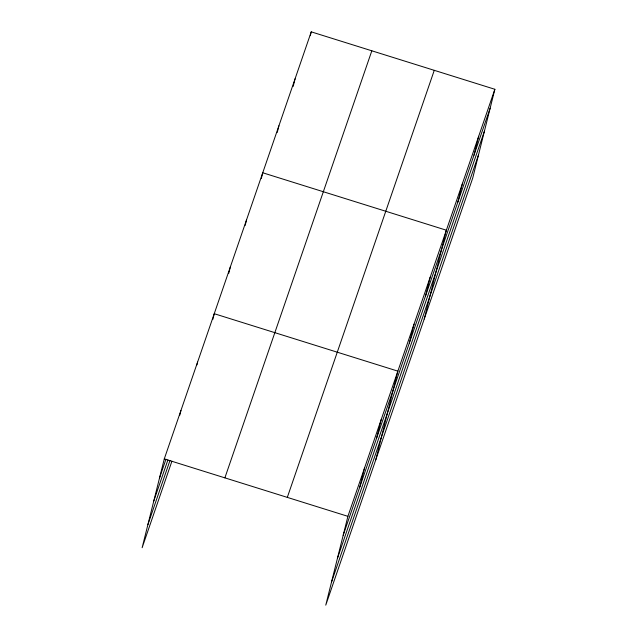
<?xml version="1.0" encoding="UTF-8"?>
<svg xmlns="http://www.w3.org/2000/svg" width="637" height="637" viewBox="0 0 637 637"><rect width="100%" height="100%" fill="white"/><g stroke="black" fill="none" stroke-linecap="round" stroke-linejoin="round"><path stroke-width="0.96" d="M494.861 89.284L347.906 516.336L325.762 605.15L472.718 178.097L494.861 89.284L311.238 31.85L164.282 458.903L142.139 547.716L171.926 461.156M179.761 415.236L180.94 410.507M196.889 364.945L197.597 362.111M212.83 319.384L214.247 313.707L397.87 371.14L375.726 459.954M228.763 273.353L230.411 266.728M245.165 225.434L246.583 219.757M261.329 178.456L262.747 172.778L446.362 230.212L424.218 319.026M277.254 132.424L278.91 125.8M293.187 86.393L295.074 78.829M310.299 35.632L311.238 31.85M359.841 486.859L364.555 467.94M376.499 438.463L381.213 419.536M409.312 343.088L414.034 324.161M425.484 296.109L430.198 277.191M457.812 202.16L462.526 183.233M473.976 155.181L478.698 136.262M159.569 477.83L165.97 459.213M153.82 500.889L167.905 459.938M147.888 524.657L169.991 460.432M224.877 477.861L371.833 50.801M287.311 497.386L434.267 70.333M343.184 535.263L490.14 108.202M337.435 558.323L484.391 131.27M331.511 582.091L478.467 155.03M164.282 458.903L347.906 516.336"/></g></svg>
